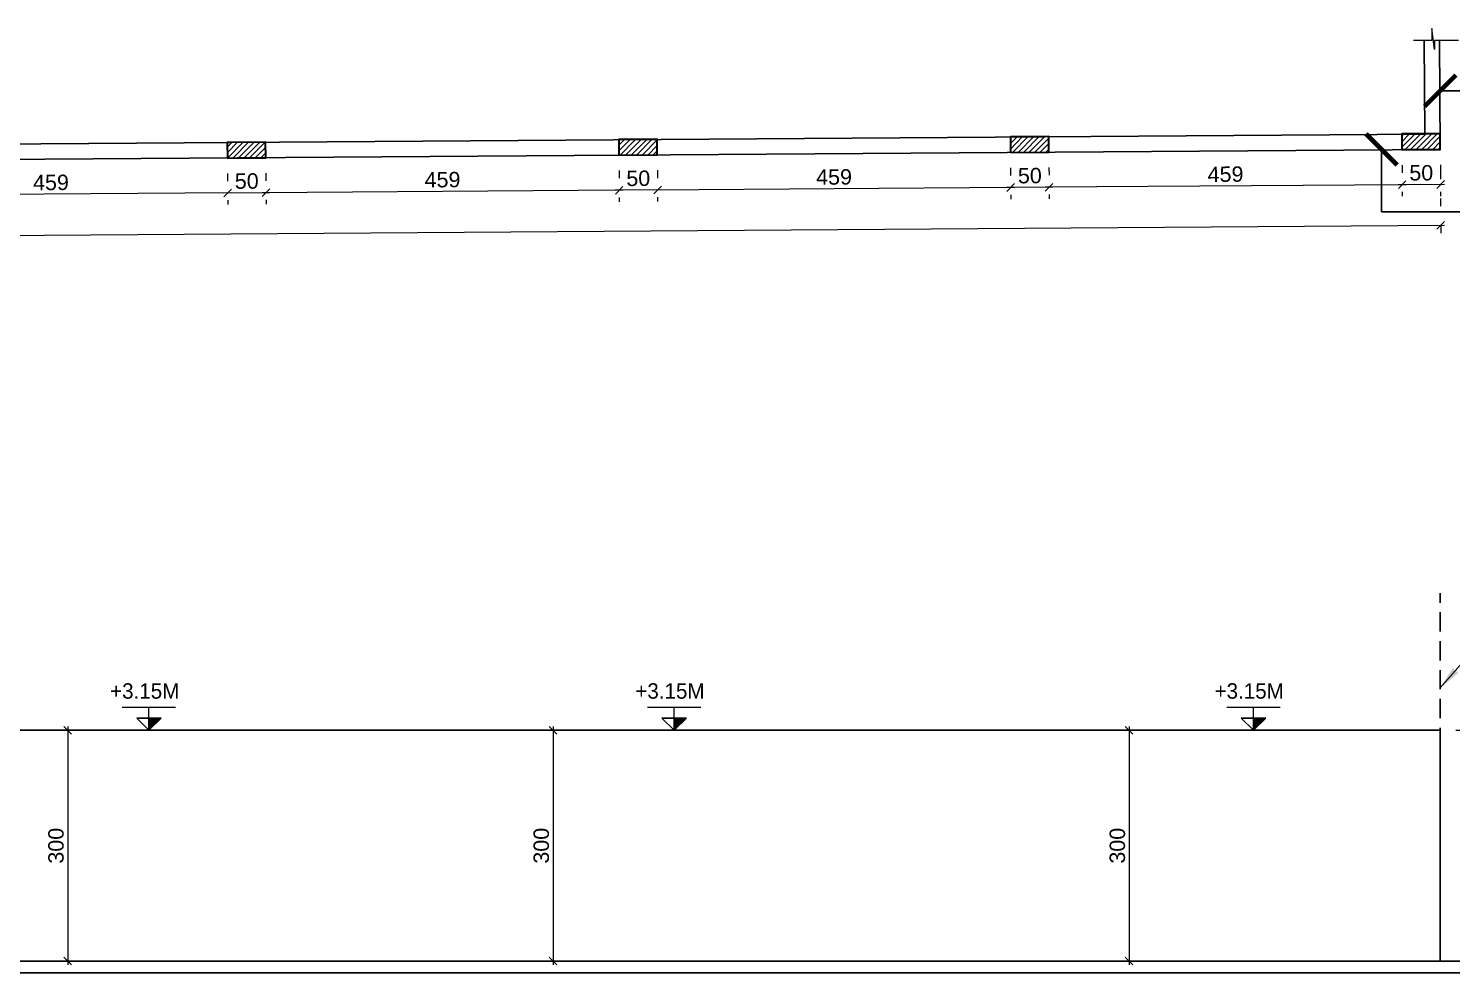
# Model space of a CAD drawing. Header units: millimetres. Extents: x -11627 to -10952, y 10244 to 10588.
# Drawn here: x -11476.38 to -11457.88, y 10403 to 10415.33 of the extents above; entities that cross this region are included whole.
import ezdxf

# ---------------------------------------------------------------- set-up
doc = ezdxf.new("R2010")
doc.units = ezdxf.units.MM
doc.header["$PDMODE"] = 35
doc.linetypes.add('DOT', pattern=[0.25, 0, -0.25])
doc.linetypes.add('HIDDEN', pattern=[0.375, 0.25, -0.125])
doc.layers.get('0').update_dxf_attribs({"lineweight": 5})
doc.layers.get('DEFPOINTS').update_dxf_attribs({"lineweight": 5})
for name, color, linetype in [('A-ELEV 01', 7, 'Continuous'), ('A-PLOT LIMIT', 1, 'Continuous'), ('A-REFLECT UP', 8, 'HIDDEN')]:
    doc.layers.add(name, color=color, linetype=linetype)
for name, color, linetype, lineweight in [('A-GEN DIMS INTERNAL', 86, 'Continuous', 5), ('A-LEVEL TAG', 23, 'Continuous', 9), ('DIM IN', 191, 'Continuous', 5), ('HATCH', 8, 'Continuous', 0), ('Notes', 32, 'Continuous', 5), ('WALLS', 4, 'Continuous', 35)]:
    doc.layers.add(name, color=color, linetype=linetype, lineweight=lineweight)
doc.styles.add('DIMTEXT', font='romans.shx', dxfattribs={"width": 0.75})
doc.styles.add('EUROROMAN', font='eur_____.pfb', dxfattribs={"width": 0.8, "height": 0.2})
doc.styles.add('frame', font='verdana.ttf', dxfattribs={"width": 5})
doc.styles.add('GROUND FLOOR XREF - option 3$0$STYLE1', font='arial.ttf', dxfattribs={"height": 0.2})
doc.styles.add('ROMANS', font='romans.shx', dxfattribs={"width": 0.85})
doc.styles.add('SIMPLEX', font='romans.shx', dxfattribs={"width": 0.75})
doc.dimstyles.new('D100', dxfattribs={"dimtxt": 0.2, "dimasz": 0.1, "dimexe": 0.18, "dimexo": 0.0625, "dimgap": 0.1, "dimtad": 1, "dimzin": 0, "dimdsep": 46, "dimtxsty": 'SIMPLEX', "dimblk": 'DOT1', "dimcen": 0.1, "dimse1": 1, "dimse2": 1, "dimclrd": 256, "dimclre": 256, "dimclrt": 256, "dimadec": 0, "dimazin": 0, "dimtfac": 5, "dimtix": 1, "dimtmove": 2, "dimatfit": 3, "dimfxl": 1, "dimtolj": 1, "dimtzin": 0, "dimlwd": -1, "dimlwe": -1, "dimarcsym": 0})
doc.dimstyles.new('DIM 100', dxfattribs={"dimtxt": 0.2, "dimasz": 0.1, "dimexe": 0.15, "dimexo": 0.2, "dimgap": 0.05, "dimtad": 1, "dimdec": 0, "dimlfac": 100, "dimzin": 1, "dimdsep": 46, "dimtxsty": 'GROUND FLOOR XREF - option 3$0$STYLE1', "dimblk": 'OBLIQUE', "dimcen": 0.02, "dimdle": 0.05, "dimclrd": 256, "dimclre": 6, "dimclrt": 3, "dimadec": 1, "dimazin": 0, "dimtfac": 0.9, "dimtdec": 0, "dimtix": 1, "dimtofl": 0, "dimtmove": 2, "dimatfit": 3, "dimldrblk": 'ARCHTICK', "dimfxl": 1, "dimtolj": 1, "dimtzin": 12, "dimlwd": -1, "dimlwe": -1, "dimarcsym": 0})
doc.dimstyles.new('DIM 100 AX', dxfattribs={"dimtxt": 0.23, "dimasz": 0.1, "dimexe": 0.15, "dimexo": 0.2, "dimgap": 0.05, "dimtad": 1, "dimdec": 0, "dimlfac": 100, "dimrnd": 5, "dimzin": 1, "dimdsep": 46, "dimtxsty": 'ROMANS', "dimblk": 'OBLIQUE', "dimcen": 0.02, "dimdle": 0.05, "dimclrd": 256, "dimclre": 6, "dimclrt": 3, "dimadec": 1, "dimazin": 0, "dimtfac": 0.9, "dimtdec": 0, "dimtix": 1, "dimtofl": 0, "dimtmove": 2, "dimatfit": 3, "dimldrblk": 'ARCHTICK', "dimfxl": 1, "dimtolj": 1, "dimtzin": 12, "dimlwd": -1, "dimlwe": -1, "dimarcsym": 0})

# ---------------------------------------------------------------- blocks, each defined once
blk = doc.blocks.new('LVL')
for p, q in [((-0.627086332190359, 0.3011678838451814), (0.06628280181503499, 0.3011678838451814)), ((-0.280401765187662, 0), (-0.280401765187662, 0.3011678838451814)), ((-0.1210081330151809, 0.1593936321724811), (-0.4397953973601432, 0.1593936321724811)), ((-0.280401765187662, 0), (-0.4397953973601432, 0.1593936321724811)), ((-0.280401765187662, 0), (-0.1210081330151809, 0.1593936321724811))]:
    blk.add_line(p, q)
blk.add_lwpolyline([(-0.4397953973601432, 0.1593936321724811), (-0.280401765187662, 0.1593936321724811), (-0.280401765187662, 0), (-0.4397953973601432, 0.1593936321724811)])
blk.add_solid([(-0.1210081330151809, 0.1593936321724811), (-0.280401765187662, 0.1593936321724811), (-0.280401765187662, 0)])
blk = doc.blocks.new('_Oblique')
at = {"color": 0, "linetype": 'ByBlock', "lineweight": -2}
blk.add_line((-0.5, -0.5), (0.5, 0.5), dxfattribs=at)
blk = doc.blocks.new('*D446')
at = {"layer": 'A-GEN DIMS INTERNAL', "color": 6, "linetype": 'DOT', "transparency": 16777216}
for p, q in [((-11458.02819915177, 10413.46658228564), (-11458.02213551111, 10412.61767259193)), ((-11500.02819915177, 10413.16658228564), (-11500.0221355111, 10412.31767259193))]:
    blk.add_line(p, q, dxfattribs=at)
at = {"layer": 'A-GEN DIMS INTERNAL', "transparency": 16777216}
blk.add_line((-11500.07320563688, 10412.4673116318), (-11457.97320818781, 10412.7680258993), dxfattribs=at)
at = {"layer": 'DEFPOINTS', "color": 0, "transparency": 16777216}
for p in [(-11458.02962768676, 10413.6665771838), (-11500.02962768676, 10413.3665771838), (-11458.02320691235, 10412.76766876555)]:
    blk.add_point(p, dxfattribs=at)
at = {"layer": 'A-GEN DIMS INTERNAL', "transparency": 16777216, "xscale": 0.1, "yscale": 0.1, "zscale": 0.1}
for p, rotation in [((-11458.02320691235, 10412.76766876555), 0.4092486080339827), ((-11500.02320691234, 10412.46766876555), 180.409248608034)]:
    blk.add_blockref('_Oblique', p, dxfattribs=dict(at, rotation=rotation))
at = {"layer": 'A-GEN DIMS INTERNAL', "color": 3, "transparency": 16777216, "insert": (-11479.02429341747, 10412.76977948277), "char_height": 0.2, "attachment_point": 5, "rotation": 0.4092486080339827, "style": 'GROUND FLOOR XREF - option 3$0$STYLE1'}
blk.add_mtext('\\A1;4200', dxfattribs=at)
blk = doc.blocks.new('_ArchTick')
at = {"color": 0, "linetype": 'ByBlock', "const_width": 0.15}
blk.add_lwpolyline([(-0.5, -0.5), (0.5, 0.5)], dxfattribs=at)
blk = doc.blocks.new('RGRRGRG')
at = {"layer": 'HATCH'}
h = blk.add_hatch(dxfattribs=at)
h.set_pattern_fill('ANSI31', color=256, scale=0.016)
h.set_pattern_definition([(45, (0, 0), (-0.03592102448427661, 0.03592102448427661), [])])
h.paths.add_polyline_path([(-11006.51517450818, 10202.74952442222), (-11007.01387704982, 10202.74952442222), (-11007.01387704982, 10202.54604087916), (-11006.51517450818, 10202.54604087916)])
at = {"layer": 'WALLS'}
blk.add_lwpolyline([(-11006.51517450818, 10202.74952442222), (-11007.01387704982, 10202.74952442222), (-11007.01387704982, 10202.54604087916), (-11006.51517450818, 10202.54604087916)], close=True, dxfattribs=at)
blk = doc.blocks.new('*D447')
at = {"layer": 'A-GEN DIMS INTERNAL', "color": 6, "linetype": 'DOT', "transparency": 16777216}
for p, q in [((-11458.02823143449, 10413.55459877685), (-11458.02539639226, 10413.14816765495)), ((-11458.5269218439, 10413.55112018406), (-11458.52408680167, 10413.14468906216))]:
    blk.add_line(p, q, dxfattribs=at)
at = {"layer": 'A-GEN DIMS INTERNAL', "transparency": 16777216}
blk.add_line((-11457.97644390153, 10413.2985127701), (-11458.57513187817, 10413.29433664873), dxfattribs=at)
at = {"layer": 'DEFPOINTS', "color": 0, "transparency": 16777216}
for p in [(-11458.52831690107, 10413.75111531854, 3.297149856167361e-08), (-11458.02962649167, 10413.75459391133, 3.351899293324912e-08), (-11458.52513309455, 10413.29468541302)]:
    blk.add_point(p, dxfattribs=at)
at = {"layer": 'A-GEN DIMS INTERNAL', "transparency": 16777216, "xscale": 0.1, "yscale": 0.1, "zscale": 0.1}
for p, rotation in [((-11458.52513309455, 10413.29468541302), 180.3996576816214), ((-11458.02644268514, 10413.29816400581), 0.3996576816214592)]:
    blk.add_blockref('_Oblique', p, dxfattribs=dict(at, rotation=rotation))
at = {"layer": 'A-GEN DIMS INTERNAL', "color": 3, "transparency": 16777216, "insert": (-11458.27684893265, 10413.44853560637), "char_height": 0.2, "attachment_point": 5, "rotation": 0.3996576816214353, "style": 'GROUND FLOOR XREF - option 3$0$STYLE1'}
blk.add_mtext('\\A1;50', dxfattribs=at)
blk = doc.blocks.new('*D448')
at = {"layer": 'A-GEN DIMS INTERNAL', "color": 6, "linetype": 'DOT', "transparency": 16777216}
for p, q in [((-11463.11550047509, 10413.51838648194), (-11463.11260110684, 10413.11195581956)), ((-11458.52689019056, 10413.55112040736), (-11458.52399082231, 10413.14468974498))]:
    blk.add_line(p, q, dxfattribs=at)
at = {"layer": 'A-GEN DIMS INTERNAL', "transparency": 16777216}
blk.add_line((-11458.4750621274, 10413.29504260599), (-11463.16366986751, 10413.26159532532), dxfattribs=at)
at = {"layer": 'DEFPOINTS', "color": 0, "transparency": 16777216}
for p in [(-11458.52831690107, 10413.75111531854, 3.297149856167361e-08), (-11463.1169271856, 10413.71838139312, 6.145340790995506e-08), (-11463.11367113972, 10413.26195200294)]:
    blk.add_point(p, dxfattribs=at)
at = {"layer": 'A-GEN DIMS INTERNAL', "transparency": 16777216, "xscale": 0.1, "yscale": 0.1, "zscale": 0.1}
for p, rotation in [((-11463.11367113972, 10413.26195200294), 180.4087259197947), ((-11458.52506085519, 10413.29468592836), 0.4087259197947102)]:
    blk.add_blockref('_Oblique', p, dxfattribs=dict(at, rotation=rotation))
at = {"layer": 'A-GEN DIMS INTERNAL', "color": 3, "transparency": 16777216, "insert": (-11460.82045111492, 10413.43042969277), "char_height": 0.2, "attachment_point": 5, "rotation": 0.4087259197946809, "style": 'GROUND FLOOR XREF - option 3$0$STYLE1'}
blk.add_mtext('\\A1;459', dxfattribs=at)
blk = doc.blocks.new('*D449')
at = {"layer": 'A-GEN DIMS INTERNAL', "color": 6, "linetype": 'DOT', "transparency": 16777216}
for p, q in [((-11463.61418877052, 10413.51486640107), (-11463.61128539472, 10413.10839378892)), ((-11463.11549894341, 10413.51842847126), (-11463.11259556761, 10413.11195585912))]:
    blk.add_line(p, q, dxfattribs=at)
at = {"layer": 'A-GEN DIMS INTERNAL', "transparency": 16777216}
blk.add_line((-11463.06366824431, 10413.26230916648), (-11463.6623555205, 10413.25803282879), dxfattribs=at)
at = {"layer": 'DEFPOINTS', "color": 0, "transparency": 16777216}
for p in [(-11463.61561730551, 10413.71486129922, 6.090591369728752e-08), (-11463.1169274784, 10413.71842336942, 6.145340774922762e-08), (-11463.61235679596, 10413.25838996254)]:
    blk.add_point(p, dxfattribs=at)
at = {"layer": 'A-GEN DIMS INTERNAL', "transparency": 16777216, "xscale": 0.1, "yscale": 0.1, "zscale": 0.1}
for p, rotation in [((-11463.61235679596, 10413.25838996254), 180.4092486081543), ((-11463.11366696885, 10413.26195203273), 0.4092486081543445)]:
    blk.add_blockref('_Oblique', p, dxfattribs=dict(at, rotation=rotation))
at = {"layer": 'A-GEN DIMS INTERNAL', "color": 3, "transparency": 16777216, "insert": (-11463.36409838753, 10413.41228171485), "char_height": 0.2, "attachment_point": 5, "rotation": 0.4092486081543222, "style": 'GROUND FLOOR XREF - option 3$0$STYLE1'}
blk.add_mtext('\\A1;50', dxfattribs=at)
blk = doc.blocks.new('*D450')
at = {"layer": 'A-GEN DIMS INTERNAL', "color": 6, "linetype": 'DOT', "transparency": 16777216}
for p, q in [((-11468.20425812006, 10413.48289007665), (-11468.20142249563, 10413.0763754895)), ((-11463.61422253783, 10413.51490766586), (-11463.61138691339, 10413.10839307871))]:
    blk.add_line(p, q, dxfattribs=at)
at = {"layer": 'A-GEN DIMS INTERNAL', "transparency": 16777216}
blk.add_line((-11463.56243442265, 10413.25873819386), (-11468.25246757213, 10413.22602307607), dxfattribs=at)
at = {"layer": 'DEFPOINTS', "color": 0, "transparency": 16777216}
for p in [(-11468.20565317724, 10413.68288521113, 5.586667757309395e-08), (-11463.615617595, 10413.71490280034, 6.090591353837955e-08), (-11468.20246878851, 10413.22637184036)]:
    blk.add_point(p, dxfattribs=at)
at = {"layer": 'A-GEN DIMS INTERNAL', "transparency": 16777216, "xscale": 0.1, "yscale": 0.1, "zscale": 0.1}
for p, rotation in [((-11468.20246878851, 10413.22637184036), 180.3996576815838), ((-11463.61243320627, 10413.25838942957), 0.3996576815838093)]:
    blk.add_blockref('_Oblique', p, dxfattribs=dict(at, rotation=rotation))
at = {"layer": 'A-GEN DIMS INTERNAL', "color": 3, "transparency": 16777216, "insert": (-11465.90851204019, 10413.39449153192), "char_height": 0.2, "attachment_point": 5, "rotation": 0.39965768158382836, "style": 'GROUND FLOOR XREF - option 3$0$STYLE1'}
blk.add_mtext('\\A1;459', dxfattribs=at)
blk = doc.blocks.new('*D451')
at = {"layer": 'A-GEN DIMS INTERNAL', "color": 6, "linetype": 'DOT', "transparency": 16777216}
for p, q in [((-11468.70292565453, 10413.47851828118), (-11468.70006490378, 10413.07323701011)), ((-11468.20423553461, 10413.48203837508), (-11468.20137478387, 10413.07675710401))]:
    blk.add_line(p, q, dxfattribs=at)
at = {"layer": 'A-GEN DIMS INTERNAL', "transparency": 16777216}
blk.add_line((-11468.15243480505, 10413.22710629248), (-11468.75112243381, 10413.22288034818), dxfattribs=at)
at = {"layer": 'DEFPOINTS', "color": 0, "transparency": 16777216}
for p in [(-11468.70433735533, 10413.67851329887, 5.531918662204367e-08), (-11468.20564723541, 10413.68203339277, 5.58666808347112e-08), (-11468.70112367939, 10413.22323327337)]:
    blk.add_point(p, dxfattribs=at)
at = {"layer": 'A-GEN DIMS INTERNAL', "transparency": 16777216, "xscale": 0.1, "yscale": 0.1, "zscale": 0.1}
for p, rotation in [((-11468.70112367939, 10413.22323327337), 180.4044258477171), ((-11468.20243355947, 10413.22675336728), 0.4044258477170981)]:
    blk.add_blockref('_Oblique', p, dxfattribs=dict(at, rotation=rotation))
at = {"layer": 'A-GEN DIMS INTERNAL', "color": 3, "transparency": 16777216, "insert": (-11468.45285232093, 10413.37710412846), "char_height": 0.2, "attachment_point": 5, "rotation": 0.40442584771709805, "style": 'GROUND FLOOR XREF - option 3$0$STYLE1'}
blk.add_mtext('\\A1;50', dxfattribs=at)
blk = doc.blocks.new('*D452')
at = {"layer": 'A-GEN DIMS INTERNAL', "color": 6, "linetype": 'DOT', "transparency": 16777216}
for p, q in [((-11473.29297788039, 10413.44650057518), (-11473.29015085725, 10413.04121906901)), ((-11468.70294229816, 10413.47851816439), (-11468.70011527502, 10413.07323665822))]:
    blk.add_line(p, q, dxfattribs=at)
at = {"layer": 'A-GEN DIMS INTERNAL', "transparency": 16777216}
blk.add_line((-11468.65116278428, 10413.22358177337), (-11473.34119593375, 10413.19086665558), dxfattribs=at)
at = {"layer": 'DEFPOINTS', "color": 0, "transparency": 16777216}
for p in [(-11473.29437293756, 10413.64649570966, 5.027995065676193e-08), (-11468.70433735533, 10413.67851329887, 5.531918662204367e-08), (-11473.29119715013, 10413.19121541987)]:
    blk.add_point(p, dxfattribs=at)
at = {"layer": 'A-GEN DIMS INTERNAL', "transparency": 16777216, "xscale": 0.1, "yscale": 0.1, "zscale": 0.1}
for p, rotation in [((-11473.29119715013, 10413.19121541987), 180.3996576816072), ((-11468.7011615679, 10413.22323300908), 0.3996576816071506)]:
    blk.add_blockref('_Oblique', p, dxfattribs=dict(at, rotation=rotation))
at = {"layer": 'A-GEN DIMS INTERNAL', "color": 3, "transparency": 16777216, "insert": (-11470.99724040182, 10413.35933511143), "char_height": 0.2, "attachment_point": 5, "rotation": 0.39965768160718634, "style": 'GROUND FLOOR XREF - option 3$0$STYLE1'}
blk.add_mtext('\\A1;459', dxfattribs=at)
blk = doc.blocks.new('*D453')
at = {"layer": 'A-GEN DIMS INTERNAL', "color": 6, "linetype": 'DOT', "transparency": 16777216}
for p, q in [((-11473.79164570434, 10413.44217028082), (-11473.78879067339, 10413.03769932969)), ((-11473.29295558443, 10413.44569037472), (-11473.29010055347, 10413.04121942359))]:
    blk.add_line(p, q, dxfattribs=at)
at = {"layer": 'A-GEN DIMS INTERNAL', "transparency": 16777216}
blk.add_line((-11473.24116057465, 10413.19156861206), (-11473.83984820341, 10413.18734266776), dxfattribs=at)
at = {"layer": 'DEFPOINTS', "color": 0, "transparency": 16777216}
for p in [(-11473.79305740514, 10413.64216529851, 4.973245954680318e-08), (-11473.29436728523, 10413.64568539241, 5.027995375947072e-08), (-11473.78984944899, 10413.18769559296)]:
    blk.add_point(p, dxfattribs=at)
at = {"layer": 'A-GEN DIMS INTERNAL', "transparency": 16777216, "xscale": 0.1, "yscale": 0.1, "zscale": 0.1}
for p, rotation in [((-11473.78984944899, 10413.18769559296), 180.4044258475082), ((-11473.29115932907, 10413.19121568686), 0.4044258475081453)]:
    blk.add_blockref('_Oblique', p, dxfattribs=dict(at, rotation=rotation))
at = {"layer": 'A-GEN DIMS INTERNAL', "color": 3, "transparency": 16777216, "insert": (-11473.54157809053, 10413.34156644804), "char_height": 0.2, "attachment_point": 5, "rotation": 0.4044258475081483, "style": 'GROUND FLOOR XREF - option 3$0$STYLE1'}
blk.add_mtext('\\A1;50', dxfattribs=at)
blk = doc.blocks.new('*D454')
at = {"layer": 'A-GEN DIMS INTERNAL', "color": 6, "linetype": 'DOT', "transparency": 16777216}
for p, q in [((-11478.38165516281, 10413.40934251991), (-11478.37875843317, 10413.00483036444)), ((-11473.7916255224, 10413.44221192748), (-11473.78872879276, 10413.03769977201))]:
    blk.add_line(p, q, dxfattribs=at)
at = {"layer": 'A-GEN DIMS INTERNAL', "transparency": 16777216}
blk.add_line((-11473.73980420389, 10413.18805396917), (-11478.42983128037, 10413.15446847548), dxfattribs=at)
at = {"layer": 'DEFPOINTS', "color": 0, "transparency": 16777216}
for p in [(-11478.38308733504, 10413.60933739205, 4.469322668423024e-08), (-11473.79305769463, 10413.64220679962, 4.973245938789521e-08), (-11478.37983256234, 10413.15482651854)]:
    blk.add_point(p, dxfattribs=at)
at = {"layer": 'A-GEN DIMS INTERNAL', "transparency": 16777216, "xscale": 0.1, "yscale": 0.1, "zscale": 0.1}
for p, rotation in [((-11478.37983256234, 10413.15482651854), 180.4102906267632), ((-11473.78980292193, 10413.18769592611), 0.4102906267632633)]:
    blk.add_blockref('_Oblique', p, dxfattribs=dict(at, rotation=rotation))
at = {"layer": 'A-GEN DIMS INTERNAL', "color": 3, "transparency": 16777216, "insert": (-11476.08590701364, 10413.32337191976), "char_height": 0.2, "attachment_point": 5, "rotation": 0.4102906267632622, "style": 'GROUND FLOOR XREF - option 3$0$STYLE1'}
blk.add_mtext('\\A1;459', dxfattribs=at)
blk = doc.blocks.new('*D468')
at = {"layer": 'A-GEN DIMS INTERNAL', "transparency": 16777216}
blk.add_line((-11475.86761420364, 10406.2544584341), (-11475.86761420364, 10403.1544584341), dxfattribs=at)
at = {"layer": 'A-GEN DIMS INTERNAL', "color": 6, "linetype": 'DOT', "transparency": 16777216}
for p, q in [((-11475.77671460763, 10406.2044584341), (-11475.71761420364, 10406.2044584341)), ((-11475.77671460763, 10403.2044584341), (-11475.71761420364, 10403.2044584341))]:
    blk.add_line(p, q, dxfattribs=at)
at = {"layer": 'DEFPOINTS', "color": 0, "transparency": 16777216}
for p in [(-11475.97671460763, 10406.2044584341), (-11475.97671460763, 10403.2044584341), (-11475.86761420364, 10403.2044584341)]:
    blk.add_point(p, dxfattribs=at)
at = {"layer": 'A-GEN DIMS INTERNAL', "transparency": 16777216, "xscale": 0.1, "yscale": 0.1, "zscale": 0.1}
for p, rotation in [((-11475.86761420364, 10406.2044584341), 90), ((-11475.86761420364, 10403.2044584341), 270)]:
    blk.add_blockref('_Oblique', p, dxfattribs=dict(at, rotation=rotation))
at = {"layer": 'A-GEN DIMS INTERNAL', "color": 3, "transparency": 16777216, "insert": (-11476.01979701401, 10404.7044584341), "char_height": 0.2, "attachment_point": 5, "rotation": 90, "style": 'GROUND FLOOR XREF - option 3$0$STYLE1'}
blk.add_mtext('\\A1;300', dxfattribs=at)
blk = doc.blocks.new('*D469')
at = {"layer": 'A-GEN DIMS INTERNAL', "transparency": 16777216}
blk.add_line((-11469.56024474346, 10406.2544584341), (-11469.56024474346, 10403.1544584341), dxfattribs=at)
at = {"layer": 'A-GEN DIMS INTERNAL', "color": 6, "linetype": 'DOT', "transparency": 16777216}
for p, q in [((-11469.46934514745, 10406.2044584341), (-11469.41024474346, 10406.2044584341)), ((-11469.46934514745, 10403.2044584341), (-11469.41024474346, 10403.2044584341))]:
    blk.add_line(p, q, dxfattribs=at)
at = {"layer": 'DEFPOINTS', "color": 0, "transparency": 16777216}
for p in [(-11469.66934514745, 10406.2044584341), (-11469.66934514745, 10403.2044584341), (-11469.56024474346, 10403.2044584341)]:
    blk.add_point(p, dxfattribs=at)
at = {"layer": 'A-GEN DIMS INTERNAL', "transparency": 16777216, "xscale": 0.1, "yscale": 0.1, "zscale": 0.1}
for p, rotation in [((-11469.56024474346, 10406.2044584341), 90), ((-11469.56024474346, 10403.2044584341), 270)]:
    blk.add_blockref('_Oblique', p, dxfattribs=dict(at, rotation=rotation))
at = {"layer": 'A-GEN DIMS INTERNAL', "color": 3, "transparency": 16777216, "insert": (-11469.71242755383, 10404.7044584341), "char_height": 0.2, "attachment_point": 5, "rotation": 90, "style": 'GROUND FLOOR XREF - option 3$0$STYLE1'}
blk.add_mtext('\\A1;300', dxfattribs=at)
blk = doc.blocks.new('*D470')
at = {"layer": 'A-GEN DIMS INTERNAL', "transparency": 16777216}
blk.add_line((-11462.07330348219, 10406.2544584341), (-11462.07330348219, 10403.1544584341), dxfattribs=at)
at = {"layer": 'A-GEN DIMS INTERNAL', "color": 6, "linetype": 'DOT', "transparency": 16777216}
for p, q in [((-11461.98240388618, 10406.2044584341), (-11461.92330348219, 10406.2044584341)), ((-11461.98240388618, 10403.2044584341), (-11461.92330348219, 10403.2044584341))]:
    blk.add_line(p, q, dxfattribs=at)
at = {"layer": 'DEFPOINTS', "color": 0, "transparency": 16777216}
for p in [(-11462.18240388619, 10406.2044584341), (-11462.18240388619, 10403.2044584341), (-11462.07330348219, 10403.2044584341)]:
    blk.add_point(p, dxfattribs=at)
at = {"layer": 'A-GEN DIMS INTERNAL', "transparency": 16777216, "xscale": 0.1, "yscale": 0.1, "zscale": 0.1}
for p, rotation in [((-11462.07330348219, 10406.2044584341), 90), ((-11462.07330348219, 10403.2044584341), 270)]:
    blk.add_blockref('_Oblique', p, dxfattribs=dict(at, rotation=rotation))
at = {"layer": 'A-GEN DIMS INTERNAL', "color": 3, "transparency": 16777216, "insert": (-11462.22548629256, 10404.7044584341), "char_height": 0.2, "attachment_point": 5, "rotation": 90, "style": 'GROUND FLOOR XREF - option 3$0$STYLE1'}
blk.add_mtext('\\A1;300', dxfattribs=at)
blk = doc.blocks.new('*D471')
at = {"layer": 'A-GEN DIMS INTERNAL', "color": 6, "linetype": 'DOT', "transparency": 16777216}
for p, q in [((-11457.82962768677, 10406.2044584341), (-11456.84158199148, 10406.2044584341)), ((-11457.82962768677, 10403.0544584341), (-11456.84158199148, 10403.0544584341))]:
    blk.add_line(p, q, dxfattribs=at)
at = {"layer": 'A-GEN DIMS INTERNAL', "transparency": 16777216}
blk.add_line((-11456.99158199148, 10406.2544584341), (-11456.99158199148, 10403.0044584341), dxfattribs=at)
at = {"layer": 'DEFPOINTS', "color": 0, "transparency": 16777216}
for p in [(-11458.02962768677, 10406.2044584341), (-11458.02962768677, 10403.0544584341), (-11456.99158199148, 10403.0544584341)]:
    blk.add_point(p, dxfattribs=at)
at = {"layer": 'A-GEN DIMS INTERNAL', "transparency": 16777216, "xscale": 0.1, "yscale": 0.1, "zscale": 0.1}
for p, rotation in [((-11456.99158199148, 10406.2044584341), 90), ((-11456.99158199148, 10403.0544584341), 270)]:
    blk.add_blockref('_Oblique', p, dxfattribs=dict(at, rotation=rotation))
at = {"layer": 'A-GEN DIMS INTERNAL', "color": 3, "transparency": 16777216, "insert": (-11457.14376480185, 10404.6294584341), "char_height": 0.2, "attachment_point": 5, "rotation": 90, "style": 'GROUND FLOOR XREF - option 3$0$STYLE1'}
blk.add_mtext('\\A1;315', dxfattribs=at)
blk = doc.blocks.new('DOT1')
at = {"color": 0}
for p, q in [((0, -2), (0, 1.999999999999998)), ((-2, -1.8e-15), (2, 0))]:
    blk.add_line(p, q, dxfattribs=at)
blk.add_circle((0, 0), 0.5401551902498528, dxfattribs=at)
blk = doc.blocks.new('*U28')
blk.add_lwpolyline([(0.7999999999999999, 0.7499999999999987), (0.7999999999999999, -0.7997770360145069), (-0.7498983993593211, -0.800222963985493)])
at = {"style": 'DIMTEXT', "width": 0.75}
blk.add_attdef('F.F.L', (0.8462931755088263, -0.8272694139675281), '', height=0.3375, dxfattribs=at)
for points in [[(-1.165734175856414e-15, 0.75), (0.7999999999999999, 0.7499999999999987)], [(-0.7498983993593196, 0), (-0.7498983993593211, -0.800222963985493)]]:
    blk.add_leader(points, dimstyle='DIM 100 AX', override={"dimasz": 0.4, "dimtad": 0})

msp = doc.modelspace()

# ---------------------------------------------------------------- linework, layer by layer
at = {"layer": 'A-ELEV 01'}
for p, q in [((-11458.02962768676, 10406.20445843409), (-11493.46074135513, 10406.20445843409)), ((-11458.02962768676, 10403.20445843409), (-11458.02962768676, 10406.20445843409)), ((-11489.03897994411, 10403.20445843409), (-11453.6254076468, 10403.20445843409)), ((-11502.44825334614, 10403.0544584341), (-11453.6254076468, 10403.0544584341))]:
    msp.add_line(p, q, dxfattribs=at)
at = {"layer": 'A-PLOT LIMIT'}
for p, q in [((-11458.03972726557, 10415.16870225871), (-11458.02962768676, 10413.75476122507)), ((-11458.02962768676, 10413.75476122507), (-11492.96205094573, 10413.50515752073, -0.0007512305504724786))]:
    msp.add_line(p, q, dxfattribs=at)
msp.add_lwpolyline([(-11458.23973216462, 10415.16867384807), (-11458.2310511199, 10413.95332758824), (-11492.96348716066, 10413.71105302427)], dxfattribs=at)
at = {"layer": 'A-REFLECT UP'}
msp.add_line((-11458.03130877199, 10405.61301463126), (-11458.03130877199, 10407.98700997814), dxfattribs=at)
at = {"layer": 'DIM IN'}
msp.add_lwpolyline([(-11457.79204184407, 10415.16870225871), (-11458.10475848326, 10415.16870225871), (-11458.10475848326, 10415.0532995337), (-11458.1404058611, 10415.32570590786), (-11458.1404058611, 10415.16867384807), (-11458.37696394003, 10415.16867384807)], dxfattribs=at)

# ---------------------------------------------------------------- block references
at = {"layer": 'A-LEVEL TAG'}
for p in [(-11474.5315042756, 10406.20445843409), (-11467.70555031947, 10406.20445843409), (-11460.17725184836, 10406.20445843409)]:
    msp.add_blockref('LVL', p, dxfattribs=at)
at = {"layer": 'A-PLOT LIMIT'}
ref = msp.add_blockref('*U28', (-11458.02962768676, 10413.75476122507), dxfattribs=dict(at, xscale=-1.016, yscale=1.016, zscale=1.016, rotation=90))
ref.add_attrib('%%P0.00', 'PLOT LIMIT', (-11457.61660085399, 10414.4955841258), dxfattribs={"layer": '0', "color": 0, "linetype": 'Continuous', "height": 0.35, "rotation": 270, "style": 'frame', "width": 0.7})
at = {"layer": 'DIM IN', "extrusion": (-1.097837540140492e-09, -3.828911909485638e-12, 1), "rotation": 180.3996576816061}
for p in [(-22535.9428237796, 20539.47884163893, 1.233314797684653e-05), (-22551.20756457316, 20539.36993312002, 1.236666756015756e-05), (-22546.11884452335, 20539.40628112037, 1.236666756015756e-05), (-22541.03012447353, 20539.44262912073, 1.236666756015756e-05)]:
    msp.add_blockref('RGRRGRG', p, dxfattribs=at)

# ---------------------------------------------------------------- texts
at = {"layer": 'A-LEVEL TAG', "style": 'EUROROMAN'}
for p in [(-11475.31701552667, 10406.61564604062), (-11468.49106157054, 10406.61564604062), (-11460.96276309943, 10406.61564604062)]:
    msp.add_text('+3.15M', height=0.2, dxfattribs=at).set_placement(p)

# ---------------------------------------------------------------- dimensions: what is measured, and where the dimension line sits
at = {"layer": 'A-GEN DIMS INTERNAL'}
for p1, p2, distance, picture, middle in [((-11458.52831690107, 10413.75111531854, 3.297149856167361e-08), (-11463.1169271856, 10413.71838139312, 6.145340790995506e-08), 0.4564410039152684, '*D448', (-11460.82045111492, 10413.43042969277)), ((-11458.02962649167, 10413.75459391133, 3.351899293324912e-08), (-11458.52831690107, 10413.75111531854, 3.297149856167361e-08), 0.4564410096354245, '*D447', (-11458.27684893265, 10413.44853560637)), ((-11500.02962768676, 10413.3665771838), (-11458.02962768676, 10413.6665771838), -0.898931349295023, '*D446', (-11479.02429341747, 10412.76977948277)), ((-11473.79305769463, 10413.64220679962, 4.973245938789521e-08), (-11478.38308733504, 10413.60933739205, 4.469322668423024e-08), 0.4545225271480922, '*D454', (-11476.08590701364, 10413.32337191976)), ((-11473.29436728523, 10413.64568539241, 5.027995375947072e-08), (-11473.79305740514, 10413.64216529851, 4.973245954680318e-08), 0.45448102737654694, '*D453', (-11473.54157809053, 10413.34156644804)), ((-11468.70433735533, 10413.67851329887, 5.531918662204367e-08), (-11473.29437293756, 10413.64649570966, 5.027995065676193e-08), 0.4552913659361006, '*D452', (-11470.99724040182, 10413.35933511143)), ((-11468.20564723541, 10413.68203339277, 5.58666808347112e-08), (-11468.70433735533, 10413.67851329887, 5.531918662204367e-08), 0.45529136751405924, '*D451', (-11468.45285232093, 10413.37710412846)), ((-11463.615617595, 10413.71490280034, 6.090591353837955e-08), (-11468.20565317724, 10413.68288521113, 5.586667757309395e-08), 0.45652447691700154, '*D450', (-11465.90851204019, 10413.39449153192)), ((-11463.1169274784, 10413.71842336942, 6.145340774922762e-08), (-11463.61561730551, 10413.71486129922, 6.090591369728752e-08), 0.45648298120833963, '*D449', (-11463.36409838753, 10413.41228171485))]:
    dim = msp.add_aligned_dim(p1=p1, p2=p2, distance=distance, dimstyle='DIM 100', dxfattribs=at)
    dim.commit()
    dim.dimension.update_dxf_attribs({"geometry": picture, "text_midpoint": middle})
for base, p1, p2, picture, middle in [((-11475.86761420364, 10403.2044584341), (-11475.97671460763, 10406.20445843409), (-11475.97671460763, 10403.20445843409), '*D468', (-11476.01979701401, 10404.7044584341)), ((-11469.56024474346, 10403.2044584341), (-11469.66934514745, 10406.20445843409), (-11469.66934514745, 10403.20445843409), '*D469', (-11469.71242755383, 10404.7044584341)), ((-11462.07330348219, 10403.2044584341), (-11462.18240388618, 10406.20445843409), (-11462.18240388618, 10403.20445843409), '*D470', (-11462.22548629256, 10404.7044584341)), ((-11456.99158199148, 10403.0544584341), (-11458.02962768676, 10406.20445843409), (-11458.02962768676, 10403.0544584341), '*D471', (-11457.14376480185, 10404.6294584341))]:
    dim = msp.add_linear_dim(base=base, p1=p1, p2=p2, angle=90, dimstyle='DIM 100', dxfattribs=at)
    dim.commit()
    dim.dimension.update_dxf_attribs({"geometry": picture, "text_midpoint": middle})

# ---------------------------------------------------------------- leaders
at = {"layer": 'Notes'}
msp.add_leader([(-11458.0295033079, 10406.75586529083, 5.548412302715146), (-11456.886681158, 10408.05999339327, 5.548412302715146)], dimstyle='D100', override={"dimasz": 0.3, "dimfxl": 0, "dimfxlon": 1, "dimarcsym": 1}, dxfattribs=at)

doc.saveas('drawing.dxf')
